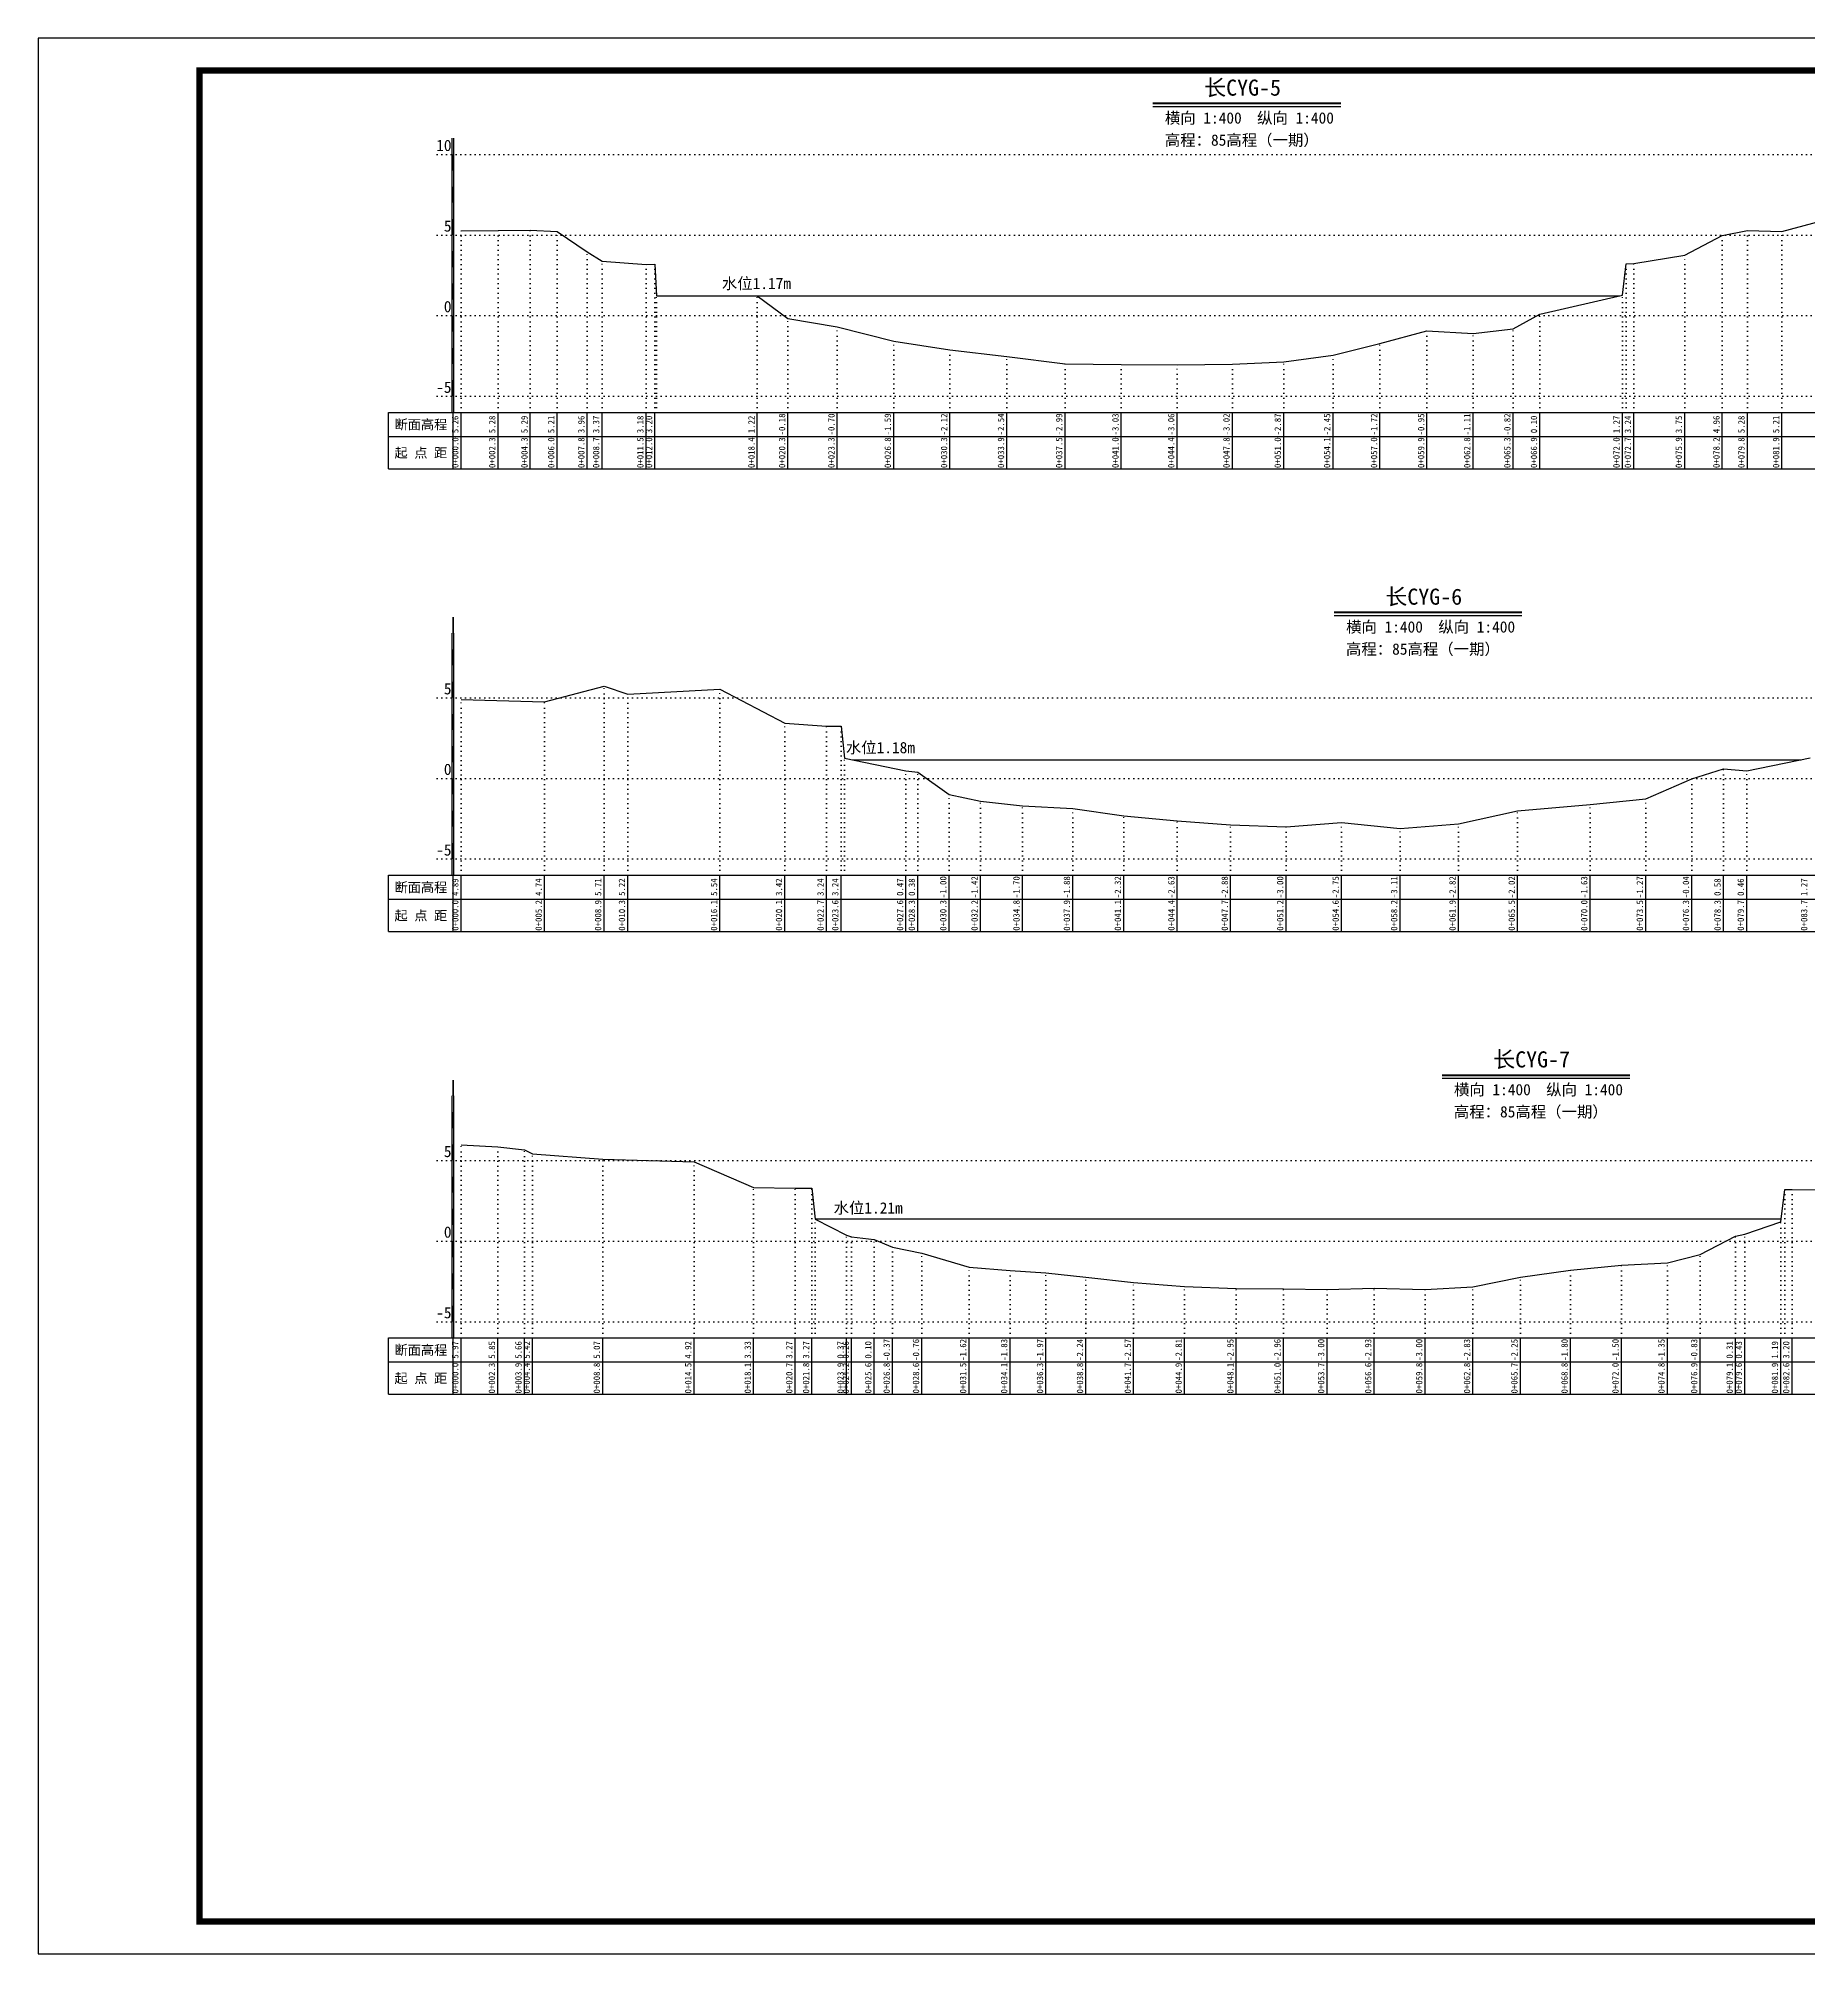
# Model space of a CAD drawing. Header units: millimetres. Extents: x 519117 to 519987, y 3371934 to 3372231.
# Drawn here: x 519566.9 to 519841.4, y 3371934.2 to 3372231.2 of the extents above; entities that cross this region are included whole.
import ezdxf
from ezdxf.enums import TextEntityAlignment as Align

# ---------------------------------------------------------------- set-up
doc = ezdxf.new("R2010")
doc.units = ezdxf.units.MM
doc.header["$LTSCALE"] = 0.4
doc.header["$MEASUREMENT"] = 0
doc.linetypes.add('X4', pattern=[1.6, 0, -1.6])
for name, color, linetype in [('DMX', 1, 'Continuous'), ('zdm1', 5, 'Continuous'), ('ZDMT5', 3, 'Continuous'), ('图框', 7, 'Continuous'), ('断面名称', 5, 'Continuous'), ('比例尺', 3, 'Continuous'), ('水位', 7, 'Continuous')]:
    doc.layers.add(name, color=color, linetype=linetype)
doc.styles.add('HDM', font='仿宋_GB2312.ttf')

msp = doc.modelspace()

# ---------------------------------------------------------------- linework, layer by layer
at = {"layer": 'DMX', "linetype": 'Continuous', "flags": 128}
for points in [[(519632.46, 3372201.32), (519638.18, 3372201.37), (519643.18, 3372201.4), (519647.33, 3372201.2), (519652.01, 3372198.07), (519654.31, 3372196.6), (519661.16, 3372196.12), (519662.51, 3372196.17), (519662.76, 3372191.22), (519678.38, 3372191.22), (519683.13, 3372187.72), (519690.78, 3372186.42), (519699.53, 3372184.2), (519708.26, 3372182.87), (519717.08, 3372181.82), (519726.11, 3372180.7), (519734.83, 3372180.6), (519743.48, 3372180.52), (519752.06, 3372180.62), (519760.01, 3372181), (519767.66, 3372182.05), (519774.93, 3372183.87), (519782.23, 3372185.8), (519789.38, 3372185.4), (519795.61, 3372186.12), (519799.73, 3372188.42), (519812.53, 3372191.35), (519813.11, 3372196.22), (519814.31, 3372196.27), (519822.21, 3372197.55), (519828.03, 3372200.57), (519831.91, 3372201.37), (519837.28, 3372201.2), (519852.48, 3372205.3)], [(519632.46, 3372128.65), (519645.38, 3372128.27), (519654.61, 3372130.7), (519658.31, 3372129.47), (519672.58, 3372130.27), (519682.66, 3372124.97), (519689.11, 3372124.52), (519691.38, 3372124.52), (519691.88, 3372119.57), (519701.43, 3372117.6), (519703.26, 3372117.37), (519708.13, 3372113.92), (519712.98, 3372112.87), (519719.48, 3372112.17), (519727.31, 3372111.72), (519735.21, 3372110.62), (519743.51, 3372109.85), (519751.78, 3372109.22), (519760.38, 3372108.92), (519768.98, 3372109.55), (519778.06, 3372108.65), (519787.11, 3372109.37), (519796.28, 3372111.37), (519807.53, 3372112.35), (519816.16, 3372113.25), (519823.31, 3372116.32), (519828.21, 3372117.87), (519831.81, 3372117.57), (519841.63, 3372119.6)], [(519632.46, 3372059.6), (519638.13, 3372059.3), (519642.26, 3372058.82), (519643.53, 3372058.22), (519654.41, 3372057.35), (519668.58, 3372056.97), (519677.81, 3372053), (519684.26, 3372052.85), (519686.86, 3372052.85), (519687.36, 3372048.05), (519692.21, 3372045.6), (519693.01, 3372045.32), (519696.51, 3372044.92), (519699.36, 3372043.75), (519703.91, 3372042.77), (519711.21, 3372040.62), (519717.58, 3372040.1), (519723.13, 3372039.75), (519729.33, 3372039.07), (519736.73, 3372038.25), (519744.63, 3372037.65), (519752.66, 3372037.3), (519759.96, 3372037.27), (519766.73, 3372037.17), (519774.03, 3372037.35), (519781.93, 3372037.17), (519789.36, 3372037.6), (519796.71, 3372039.05), (519804.48, 3372040.17), (519812.38, 3372040.92), (519819.51, 3372041.3), (519824.58, 3372042.6), (519830.08, 3372045.45), (519831.51, 3372045.75), (519837.11, 3372047.65), (519837.71, 3372052.67), (519838.86, 3372052.67), (519843.21, 3372052.62)]]:
    msp.add_lwpolyline(points, dxfattribs=at)
at = {"layer": 'zdm1', "linetype": 'Continuous'}
for p, q in [((519631.08, 3372173.17), (519631.08, 3372215.67)), ((519631.33, 3372173.17), (519631.33, 3372215.67)), ((519621.21, 3372164.42), (519621.21, 3372173.17)), ((519621.21, 3372173.17), (519632.46, 3372173.17)), ((519631.21, 3372164.42), (519631.21, 3372173.17)), ((519632.46, 3372173.17), (519877.33, 3372173.17)), ((519621.21, 3372169.42), (519877.33, 3372169.42)), ((519621.21, 3372164.42), (519877.33, 3372164.42)), ((519631.08, 3372101.42), (519631.08, 3372138.92)), ((519631.33, 3372101.42), (519631.33, 3372138.92)), ((519621.21, 3372092.67), (519621.21, 3372101.42)), ((519621.21, 3372101.42), (519632.46, 3372101.42)), ((519631.21, 3372092.67), (519631.21, 3372101.42)), ((519632.46, 3372101.42), (519933.58, 3372101.42)), ((519621.21, 3372097.67), (519933.58, 3372097.67)), ((519621.21, 3372092.67), (519933.58, 3372092.67)), ((519631.08, 3372029.67), (519631.08, 3372067.17)), ((519631.33, 3372029.67), (519631.33, 3372067.17)), ((519621.21, 3372020.92), (519621.21, 3372029.67)), ((519621.21, 3372029.67), (519632.46, 3372029.67)), ((519631.21, 3372020.92), (519631.21, 3372029.67)), ((519632.46, 3372029.67), (519967.03, 3372029.67)), ((519621.21, 3372025.92), (519967.03, 3372025.92)), ((519621.21, 3372020.92), (519967.03, 3372020.92))]:
    msp.add_line(p, q, dxfattribs=at)
at = {"layer": 'zdm1', "linetype": 'X4'}
for p, q in [((519628.71, 3372213.17), (519879.83, 3372213.17)), ((519628.71, 3372200.67), (519879.83, 3372200.67)), ((519628.71, 3372188.17), (519879.83, 3372188.17)), ((519628.71, 3372175.67), (519879.83, 3372175.67)), ((519628.71, 3372128.92), (519936.08, 3372128.92)), ((519628.71, 3372116.42), (519936.08, 3372116.42)), ((519628.71, 3372103.92), (519936.08, 3372103.92)), ((519628.71, 3372057.17), (519969.53, 3372057.17)), ((519628.71, 3372044.67), (519969.53, 3372044.67)), ((519628.71, 3372032.17), (519969.53, 3372032.17))]:
    msp.add_line(p, q, dxfattribs=at)
at = {"layer": 'zdm1', "linetype": 'Continuous', "flags": 128}
for points in [[(519631.21, 3372210.67, 0.25, 0.25, 0), (519631.21, 3372213.17, 0.25, 0.25, 0)], [(519631.21, 3372205.67, 0.25, 0.25, 0), (519631.21, 3372208.17, 0.25, 0.25, 0)], [(519631.21, 3372200.67, 0.25, 0.25, 0), (519631.21, 3372203.17, 0.25, 0.25, 0)], [(519631.21, 3372195.67, 0.25, 0.25, 0), (519631.21, 3372198.17, 0.25, 0.25, 0)], [(519631.21, 3372190.67, 0.25, 0.25, 0), (519631.21, 3372193.17, 0.25, 0.25, 0)], [(519631.21, 3372185.67, 0.25, 0.25, 0), (519631.21, 3372188.17, 0.25, 0.25, 0)], [(519631.21, 3372180.67, 0.25, 0.25, 0), (519631.21, 3372183.17, 0.25, 0.25, 0)], [(519631.21, 3372175.67, 0.25, 0.25, 0), (519631.21, 3372178.17, 0.25, 0.25, 0)], [(519631.21, 3372138.92, 0.25, 0.25, 0), (519631.21, 3372141.42, 0.25, 0.25, 0)], [(519631.21, 3372133.92, 0.25, 0.25, 0), (519631.21, 3372136.42, 0.25, 0.25, 0)], [(519631.21, 3372128.92, 0.25, 0.25, 0), (519631.21, 3372131.42, 0.25, 0.25, 0)], [(519631.21, 3372123.92, 0.25, 0.25, 0), (519631.21, 3372126.42, 0.25, 0.25, 0)], [(519631.21, 3372118.92, 0.25, 0.25, 0), (519631.21, 3372121.42, 0.25, 0.25, 0)], [(519631.21, 3372113.92, 0.25, 0.25, 0), (519631.21, 3372116.42, 0.25, 0.25, 0)], [(519631.21, 3372108.92, 0.25, 0.25, 0), (519631.21, 3372111.42, 0.25, 0.25, 0)], [(519631.21, 3372103.92, 0.25, 0.25, 0), (519631.21, 3372106.42, 0.25, 0.25, 0)], [(519631.21, 3372067.17, 0.25, 0.25, 0), (519631.21, 3372069.67, 0.25, 0.25, 0)], [(519631.21, 3372062.17, 0.25, 0.25, 0), (519631.21, 3372064.67, 0.25, 0.25, 0)], [(519631.21, 3372057.17, 0.25, 0.25, 0), (519631.21, 3372059.67, 0.25, 0.25, 0)], [(519631.21, 3372052.17, 0.25, 0.25, 0), (519631.21, 3372054.67, 0.25, 0.25, 0)], [(519631.21, 3372047.17, 0.25, 0.25, 0), (519631.21, 3372049.67, 0.25, 0.25, 0)], [(519631.21, 3372042.17, 0.25, 0.25, 0), (519631.21, 3372044.67, 0.25, 0.25, 0)], [(519631.21, 3372037.17, 0.25, 0.25, 0), (519631.21, 3372039.67, 0.25, 0.25, 0)], [(519631.21, 3372032.17, 0.25, 0.25, 0), (519631.21, 3372034.67, 0.25, 0.25, 0)]]:
    msp.add_lwpolyline(points, format="xyseb", dxfattribs=at)
at = {"layer": 'ZDMT5', "linetype": 'X4'}
for p, q in [((519632.46, 3372173.17), (519632.46, 3372201.32)), ((519638.18, 3372173.17), (519638.18, 3372201.37)), ((519643.18, 3372173.17), (519643.18, 3372201.4)), ((519647.33, 3372173.17), (519647.33, 3372201.2)), ((519828.03, 3372173.17), (519828.03, 3372200.57)), ((519831.91, 3372173.17), (519831.91, 3372201.37)), ((519837.28, 3372173.17), (519837.28, 3372201.2)), ((519652.01, 3372173.17), (519652.01, 3372198.07)), ((519822.21, 3372173.17), (519822.21, 3372197.55)), ((519654.31, 3372173.17), (519654.31, 3372196.6)), ((519661.16, 3372173.17), (519661.16, 3372196.12)), ((519662.51, 3372173.17), (519662.51, 3372196.17)), ((519813.11, 3372173.17), (519813.11, 3372196.22)), ((519814.31, 3372173.17), (519814.31, 3372196.27)), ((519662.76, 3372173.17), (519662.76, 3372191.22)), ((519678.38, 3372173.17), (519678.38, 3372191.22)), ((519812.53, 3372173.17), (519812.53, 3372191.35)), ((519683.13, 3372173.17), (519683.13, 3372187.72)), ((519690.78, 3372173.17), (519690.78, 3372186.42)), ((519782.23, 3372173.17), (519782.23, 3372185.8)), ((519795.61, 3372173.17), (519795.61, 3372186.12)), ((519799.73, 3372173.17), (519799.73, 3372188.42)), ((519699.53, 3372173.17), (519699.53, 3372184.2)), ((519708.26, 3372173.17), (519708.26, 3372182.87)), ((519774.93, 3372173.17), (519774.93, 3372183.87)), ((519789.38, 3372173.17), (519789.38, 3372185.4)), ((519717.08, 3372173.17), (519717.08, 3372181.82)), ((519726.11, 3372173.17), (519726.11, 3372180.7)), ((519734.83, 3372173.17), (519734.83, 3372180.6)), ((519743.48, 3372173.17), (519743.48, 3372180.52)), ((519752.06, 3372173.17), (519752.06, 3372180.62)), ((519760.01, 3372173.17), (519760.01, 3372181)), ((519767.66, 3372173.17), (519767.66, 3372182.05)), ((519654.61, 3372101.42), (519654.61, 3372130.7)), ((519658.31, 3372101.42), (519658.31, 3372129.47)), ((519672.58, 3372101.42), (519672.58, 3372130.27)), ((519632.46, 3372101.42), (519632.46, 3372128.65)), ((519645.38, 3372101.42), (519645.38, 3372128.27)), ((519682.66, 3372101.42), (519682.66, 3372124.97)), ((519689.11, 3372101.42), (519689.11, 3372124.52)), ((519691.38, 3372101.42), (519691.38, 3372124.52)), ((519691.88, 3372101.42), (519691.88, 3372119.57)), ((519701.43, 3372101.42), (519701.43, 3372117.6)), ((519703.26, 3372101.42), (519703.26, 3372117.37)), ((519828.21, 3372101.42), (519828.21, 3372117.87)), ((519831.81, 3372101.42), (519831.81, 3372117.57)), ((519823.31, 3372101.42), (519823.31, 3372116.32)), ((519708.13, 3372101.42), (519708.13, 3372113.92)), ((519712.98, 3372101.42), (519712.98, 3372112.87)), ((519719.48, 3372101.42), (519719.48, 3372112.17)), ((519727.31, 3372101.42), (519727.31, 3372111.72)), ((519796.28, 3372101.42), (519796.28, 3372111.37)), ((519807.53, 3372101.42), (519807.53, 3372112.35)), ((519816.16, 3372101.42), (519816.16, 3372113.25)), ((519735.21, 3372101.42), (519735.21, 3372110.62)), ((519743.51, 3372101.42), (519743.51, 3372109.85)), ((519751.78, 3372101.42), (519751.78, 3372109.22)), ((519760.38, 3372101.42), (519760.38, 3372108.92)), ((519768.98, 3372101.42), (519768.98, 3372109.55)), ((519778.06, 3372101.42), (519778.06, 3372108.65)), ((519787.11, 3372101.42), (519787.11, 3372109.37)), ((519632.46, 3372029.67), (519632.46, 3372059.6)), ((519638.13, 3372029.67), (519638.13, 3372059.3)), ((519642.26, 3372029.67), (519642.26, 3372058.82)), ((519643.53, 3372029.67), (519643.53, 3372058.22)), ((519654.41, 3372029.67), (519654.41, 3372057.35)), ((519668.58, 3372029.67), (519668.58, 3372056.97)), ((519677.81, 3372029.67), (519677.81, 3372053)), ((519684.26, 3372029.67), (519684.26, 3372052.85)), ((519686.86, 3372029.67), (519686.86, 3372052.85)), ((519837.71, 3372029.67), (519837.71, 3372052.67)), ((519838.86, 3372029.67), (519838.86, 3372052.67)), ((519687.36, 3372029.67), (519687.36, 3372048.05)), ((519837.11, 3372029.67), (519837.11, 3372047.65)), ((519692.21, 3372029.67), (519692.21, 3372045.6)), ((519693.01, 3372029.67), (519693.01, 3372045.32)), ((519696.51, 3372029.67), (519696.51, 3372044.92)), ((519699.36, 3372029.67), (519699.36, 3372043.75)), ((519830.08, 3372029.67), (519830.08, 3372045.45)), ((519831.51, 3372029.67), (519831.51, 3372045.75)), ((519703.91, 3372029.67), (519703.91, 3372042.77)), ((519711.21, 3372029.67), (519711.21, 3372040.62)), ((519717.58, 3372029.67), (519717.58, 3372040.1)), ((519804.48, 3372029.67), (519804.48, 3372040.17)), ((519812.38, 3372029.67), (519812.38, 3372040.92)), ((519819.51, 3372029.67), (519819.51, 3372041.3)), ((519824.58, 3372029.67), (519824.58, 3372042.6)), ((519723.13, 3372029.67), (519723.13, 3372039.75)), ((519729.33, 3372029.67), (519729.33, 3372039.07)), ((519736.73, 3372029.67), (519736.73, 3372038.25)), ((519744.63, 3372029.67), (519744.63, 3372037.65)), ((519752.66, 3372029.67), (519752.66, 3372037.3)), ((519759.96, 3372029.67), (519759.96, 3372037.27)), ((519766.73, 3372029.67), (519766.73, 3372037.17)), ((519774.03, 3372029.67), (519774.03, 3372037.35)), ((519781.93, 3372029.67), (519781.93, 3372037.17)), ((519789.36, 3372029.67), (519789.36, 3372037.6)), ((519796.71, 3372029.67), (519796.71, 3372039.05))]:
    msp.add_line(p, q, dxfattribs=at)
at = {"layer": 'ZDMT5', "linetype": 'Continuous'}
for p, q in [((519632.46, 3372164.42), (519632.46, 3372173.17)), ((519638.18, 3372164.42), (519638.18, 3372173.17)), ((519643.18, 3372164.42), (519643.18, 3372173.17)), ((519647.33, 3372164.42), (519647.33, 3372173.17)), ((519652.01, 3372164.42), (519652.01, 3372173.17)), ((519654.31, 3372164.42), (519654.31, 3372173.17)), ((519661.16, 3372164.42), (519661.16, 3372173.17)), ((519662.51, 3372164.42), (519662.51, 3372173.17)), ((519678.38, 3372164.42), (519678.38, 3372173.17)), ((519683.13, 3372164.42), (519683.13, 3372173.17)), ((519690.78, 3372164.42), (519690.78, 3372173.17)), ((519699.53, 3372164.42), (519699.53, 3372173.17)), ((519708.26, 3372164.42), (519708.26, 3372173.17)), ((519717.08, 3372164.42), (519717.08, 3372173.17)), ((519726.11, 3372164.42), (519726.11, 3372173.17)), ((519734.83, 3372164.42), (519734.83, 3372173.17)), ((519743.48, 3372164.42), (519743.48, 3372173.17)), ((519752.06, 3372164.42), (519752.06, 3372173.17)), ((519760.01, 3372164.42), (519760.01, 3372173.17)), ((519767.66, 3372164.42), (519767.66, 3372173.17)), ((519774.93, 3372164.42), (519774.93, 3372173.17)), ((519782.23, 3372164.42), (519782.23, 3372173.17)), ((519789.38, 3372164.42), (519789.38, 3372173.17)), ((519795.61, 3372164.42), (519795.61, 3372173.17)), ((519799.73, 3372164.42), (519799.73, 3372173.17)), ((519812.53, 3372164.42), (519812.53, 3372173.17)), ((519814.31, 3372164.42), (519814.31, 3372173.17)), ((519822.21, 3372164.42), (519822.21, 3372173.17)), ((519828.03, 3372164.42), (519828.03, 3372173.17)), ((519831.91, 3372164.42), (519831.91, 3372173.17)), ((519837.28, 3372164.42), (519837.28, 3372173.17)), ((519632.46, 3372092.67), (519632.46, 3372101.42)), ((519645.38, 3372092.67), (519645.38, 3372101.42)), ((519654.61, 3372092.67), (519654.61, 3372101.42)), ((519658.31, 3372092.67), (519658.31, 3372101.42)), ((519672.58, 3372092.67), (519672.58, 3372101.42)), ((519682.66, 3372092.67), (519682.66, 3372101.42)), ((519689.11, 3372092.67), (519689.11, 3372101.42)), ((519691.38, 3372092.67), (519691.38, 3372101.42)), ((519701.43, 3372092.67), (519701.43, 3372101.42)), ((519703.26, 3372092.67), (519703.26, 3372101.42)), ((519708.13, 3372092.67), (519708.13, 3372101.42)), ((519712.98, 3372092.67), (519712.98, 3372101.42)), ((519719.48, 3372092.67), (519719.48, 3372101.42)), ((519727.31, 3372092.67), (519727.31, 3372101.42)), ((519735.21, 3372092.67), (519735.21, 3372101.42)), ((519743.51, 3372092.67), (519743.51, 3372101.42)), ((519751.78, 3372092.67), (519751.78, 3372101.42)), ((519760.38, 3372092.67), (519760.38, 3372101.42)), ((519768.98, 3372092.67), (519768.98, 3372101.42)), ((519778.06, 3372092.67), (519778.06, 3372101.42)), ((519787.11, 3372092.67), (519787.11, 3372101.42)), ((519796.28, 3372092.67), (519796.28, 3372101.42)), ((519807.53, 3372092.67), (519807.53, 3372101.42)), ((519816.16, 3372092.67), (519816.16, 3372101.42)), ((519823.31, 3372092.67), (519823.31, 3372101.42)), ((519828.21, 3372092.67), (519828.21, 3372101.42)), ((519831.81, 3372092.67), (519831.81, 3372101.42)), ((519632.46, 3372020.92), (519632.46, 3372029.67)), ((519638.13, 3372020.92), (519638.13, 3372029.67)), ((519642.26, 3372020.92), (519642.26, 3372029.67)), ((519643.53, 3372020.92), (519643.53, 3372029.67)), ((519654.41, 3372020.92), (519654.41, 3372029.67)), ((519668.58, 3372020.92), (519668.58, 3372029.67)), ((519677.81, 3372020.92), (519677.81, 3372029.67)), ((519684.26, 3372020.92), (519684.26, 3372029.67)), ((519686.86, 3372020.92), (519686.86, 3372029.67)), ((519692.21, 3372020.92), (519692.21, 3372029.67)), ((519693.01, 3372020.92), (519693.01, 3372029.67)), ((519696.51, 3372020.92), (519696.51, 3372029.67)), ((519699.36, 3372020.92), (519699.36, 3372029.67)), ((519703.91, 3372020.92), (519703.91, 3372029.67)), ((519711.21, 3372020.92), (519711.21, 3372029.67)), ((519717.58, 3372020.92), (519717.58, 3372029.67)), ((519723.13, 3372020.92), (519723.13, 3372029.67)), ((519729.33, 3372020.92), (519729.33, 3372029.67)), ((519736.73, 3372020.92), (519736.73, 3372029.67)), ((519744.63, 3372020.92), (519744.63, 3372029.67)), ((519752.66, 3372020.92), (519752.66, 3372029.67)), ((519759.96, 3372020.92), (519759.96, 3372029.67)), ((519766.73, 3372020.92), (519766.73, 3372029.67)), ((519774.03, 3372020.92), (519774.03, 3372029.67)), ((519781.93, 3372020.92), (519781.93, 3372029.67)), ((519789.36, 3372020.92), (519789.36, 3372029.67)), ((519796.71, 3372020.92), (519796.71, 3372029.67)), ((519804.48, 3372020.92), (519804.48, 3372029.67)), ((519812.38, 3372020.92), (519812.38, 3372029.67)), ((519819.51, 3372020.92), (519819.51, 3372029.67)), ((519824.58, 3372020.92), (519824.58, 3372029.67)), ((519830.08, 3372020.92), (519830.08, 3372029.67)), ((519831.51, 3372020.92), (519831.51, 3372029.67)), ((519837.11, 3372020.92), (519837.11, 3372029.67)), ((519838.86, 3372020.92), (519838.86, 3372029.67))]:
    msp.add_line(p, q, dxfattribs=at)
at = {"layer": '图框', "flags": 128}
msp.add_lwpolyline([(519566.88, 3371934.17), (519986.88, 3371934.17), (519986.88, 3372231.17), (519566.88, 3372231.17)], close=True, dxfattribs=at)
at = {"layer": '图框', "const_width": 1, "flags": 128}
msp.add_lwpolyline([(519591.88, 3371939.17), (519981.88, 3371939.17), (519981.88, 3372226.17), (519591.88, 3372226.17)], close=True, dxfattribs=at)
at = {"layer": '比例尺', "color": 3, "linetype": 'Continuous', "lineweight": 40}
for p, q in [((519739.73, 3372221.09), (519768.86, 3372221.09)), ((519767.83, 3372142.17), (519796.95, 3372142.17)), ((519784.56, 3372070.42), (519813.68, 3372070.42))]:
    msp.add_line(p, q, dxfattribs=at)
at = {"layer": '比例尺', "color": 3, "linetype": 'Continuous'}
for p, q in [((519739.73, 3372220.59), (519768.86, 3372220.59)), ((519767.83, 3372141.67), (519796.95, 3372141.67)), ((519784.56, 3372069.92), (519813.68, 3372069.92))]:
    msp.add_line(p, q, dxfattribs=at)
at = {"layer": '水位', "color": 6, "linetype": 'Continuous', "flags": 128}
for points in [[(519662.75, 3372191.25), (519812.12, 3372191.25)], [(519693.13, 3372119.31), (519840.25, 3372119.31)], [(519687.35, 3372048.14), (519837.16, 3372048.14)]]:
    msp.add_lwpolyline(points, dxfattribs=at)

# ---------------------------------------------------------------- texts
at = {"layer": 'zdm1', "linetype": 'Continuous', "style": 'HDM'}
for s, p in [('10', (519630.96, 3372213.17)), ('5', (519630.96, 3372200.67)), ('0', (519630.96, 3372188.17)), ('-5', (519630.96, 3372175.67)), ('5', (519630.96, 3372128.92)), ('0', (519630.96, 3372116.42)), ('-5', (519630.96, 3372103.92)), ('5', (519630.96, 3372057.17)), ('0', (519630.96, 3372044.67)), ('-5', (519630.96, 3372032.17))]:
    msp.add_text(s, height=1.75, dxfattribs=at).set_placement(p, align=Align.BOTTOM_RIGHT)
for s, p in [('断面高程', (519626.21, 3372171.3)), ('起 点 距', (519626.21, 3372166.92)), ('断面高程', (519626.21, 3372099.55)), ('起 点 距', (519626.21, 3372095.17)), ('断面高程', (519626.21, 3372027.8)), ('起 点 距', (519626.21, 3372023.42))]:
    msp.add_text(s, height=1.5, dxfattribs=at).set_placement(p, align=Align.MIDDLE)
at = {"layer": 'ZDMT5', "linetype": 'Continuous', "style": 'HDM'}
for s, p in [('5.26', (519632.33, 3372171.3)), ('5.28', (519638.06, 3372171.3)), ('5.29', (519643.06, 3372171.3)), ('5.21', (519647.21, 3372171.3)), ('3.96', (519651.88, 3372171.3)), ('3.37', (519654.18, 3372171.3)), ('3.18', (519661.03, 3372171.3)), ('3.20', (519662.38, 3372171.3)), ('1.22', (519678.26, 3372171.3)), ('-0.18', (519683.01, 3372171.3)), ('-0.70', (519690.66, 3372171.3)), ('-1.59', (519699.41, 3372171.3)), ('-2.12', (519708.13, 3372171.3)), ('-2.54', (519716.96, 3372171.3)), ('-2.99', (519725.98, 3372171.3)), ('-3.03', (519734.71, 3372171.3)), ('-3.06', (519743.36, 3372171.3)), ('-3.02', (519751.93, 3372171.3)), ('-2.87', (519759.88, 3372171.3)), ('-2.45', (519767.53, 3372171.3)), ('-1.72', (519774.81, 3372171.3)), ('-0.95', (519782.11, 3372171.3)), ('-1.11', (519789.26, 3372171.3)), ('-0.82', (519795.48, 3372171.3)), ('0.10', (519799.61, 3372171.3)), ('1.27', (519812.41, 3372171.3)), ('3.24', (519814.18, 3372171.3)), ('3.75', (519822.08, 3372171.3)), ('4.96', (519827.91, 3372171.3)), ('5.28', (519831.78, 3372171.3)), ('5.21', (519837.16, 3372171.3)), ('0+000.0', (519632.33, 3372166.92)), ('0+002.3', (519638.06, 3372166.92)), ('0+004.3', (519643.06, 3372166.92)), ('0+006.0', (519647.21, 3372166.92)), ('0+007.8', (519651.88, 3372166.92)), ('0+008.7', (519654.18, 3372166.92)), ('0+011.5', (519661.03, 3372166.92)), ('0+012.0', (519662.38, 3372166.92)), ('0+018.4', (519678.26, 3372166.92)), ('0+020.3', (519683.01, 3372166.92)), ('0+023.3', (519690.66, 3372166.92)), ('0+026.8', (519699.41, 3372166.92)), ('0+030.3', (519708.13, 3372166.92)), ('0+033.9', (519716.96, 3372166.92)), ('0+037.5', (519725.98, 3372166.92)), ('0+041.0', (519734.71, 3372166.92)), ('0+044.4', (519743.36, 3372166.92)), ('0+047.8', (519751.93, 3372166.92)), ('0+051.0', (519759.88, 3372166.92)), ('0+054.1', (519767.53, 3372166.92)), ('0+057.0', (519774.81, 3372166.92)), ('0+059.9', (519782.11, 3372166.92)), ('0+062.8', (519789.26, 3372166.92)), ('0+065.3', (519795.48, 3372166.92)), ('0+066.9', (519799.61, 3372166.92)), ('0+072.0', (519812.41, 3372166.92)), ('0+072.7', (519814.18, 3372166.92)), ('0+075.9', (519822.08, 3372166.92)), ('0+078.2', (519827.91, 3372166.92)), ('0+079.8', (519831.78, 3372166.92)), ('0+081.9', (519837.16, 3372166.92)), ('4.89', (519632.33, 3372099.55)), ('4.74', (519645.26, 3372099.55)), ('5.71', (519654.48, 3372099.55)), ('5.22', (519658.18, 3372099.55)), ('5.54', (519672.46, 3372099.55)), ('3.42', (519682.53, 3372099.55)), ('3.24', (519688.98, 3372099.55)), ('3.24', (519691.26, 3372099.55)), ('0.47', (519701.31, 3372099.55)), ('0.38', (519703.13, 3372099.55)), ('-1.00', (519708.01, 3372099.55)), ('-1.42', (519712.86, 3372099.55)), ('-1.70', (519719.36, 3372099.55)), ('-1.88', (519727.18, 3372099.55)), ('-2.32', (519735.08, 3372099.55)), ('-2.63', (519743.38, 3372099.55)), ('-2.88', (519751.66, 3372099.55)), ('-3.00', (519760.26, 3372099.55)), ('-2.75', (519768.86, 3372099.55)), ('-3.11', (519777.93, 3372099.55)), ('-2.82', (519786.98, 3372099.55)), ('-2.02', (519796.16, 3372099.55)), ('-1.63', (519807.41, 3372099.55)), ('-1.27', (519816.03, 3372099.55)), ('-0.04', (519823.18, 3372099.55)), ('0.58', (519828.08, 3372099.55)), ('0.46', (519831.68, 3372099.55)), ('1.27', (519841.51, 3372099.55)), ('0+000.0', (519632.33, 3372095.17)), ('0+005.2', (519645.26, 3372095.17)), ('0+008.9', (519654.48, 3372095.17)), ('0+010.3', (519658.18, 3372095.17)), ('0+016.1', (519672.46, 3372095.17)), ('0+020.1', (519682.53, 3372095.17)), ('0+022.7', (519688.98, 3372095.17)), ('0+023.6', (519691.26, 3372095.17)), ('0+027.6', (519701.31, 3372095.17)), ('0+028.3', (519703.13, 3372095.17)), ('0+030.3', (519708.01, 3372095.17)), ('0+032.2', (519712.86, 3372095.17)), ('0+034.8', (519719.36, 3372095.17)), ('0+037.9', (519727.18, 3372095.17)), ('0+041.1', (519735.08, 3372095.17)), ('0+044.4', (519743.38, 3372095.17)), ('0+047.7', (519751.66, 3372095.17)), ('0+051.2', (519760.26, 3372095.17)), ('0+054.6', (519768.86, 3372095.17)), ('0+058.2', (519777.93, 3372095.17)), ('0+061.9', (519786.98, 3372095.17)), ('0+065.5', (519796.16, 3372095.17)), ('0+070.0', (519807.41, 3372095.17)), ('0+073.5', (519816.03, 3372095.17)), ('0+076.3', (519823.18, 3372095.17)), ('0+078.3', (519828.08, 3372095.17)), ('0+079.7', (519831.68, 3372095.17)), ('0+083.7', (519841.51, 3372095.17)), ('5.97', (519632.33, 3372027.8)), ('5.85', (519638.01, 3372027.8)), ('5.66', (519642.13, 3372027.8)), ('5.42', (519643.41, 3372027.8)), ('5.07', (519654.28, 3372027.8)), ('4.92', (519668.46, 3372027.8)), ('3.33', (519677.68, 3372027.8)), ('3.27', (519684.13, 3372027.8)), ('3.27', (519686.73, 3372027.8)), ('0.37', (519692.08, 3372027.8)), ('0.26', (519692.88, 3372027.8)), ('0.10', (519696.38, 3372027.8)), ('-0.37', (519699.23, 3372027.8)), ('-0.76', (519703.78, 3372027.8)), ('-1.62', (519711.08, 3372027.8)), ('-1.83', (519717.46, 3372027.8)), ('-1.97', (519723.01, 3372027.8)), ('-2.24', (519729.21, 3372027.8)), ('-2.57', (519736.61, 3372027.8)), ('-2.81', (519744.51, 3372027.8)), ('-2.95', (519752.53, 3372027.8)), ('-2.96', (519759.83, 3372027.8)), ('-3.00', (519766.61, 3372027.8)), ('-2.93', (519773.91, 3372027.8)), ('-3.00', (519781.81, 3372027.8)), ('-2.83', (519789.23, 3372027.8)), ('-2.25', (519796.58, 3372027.8)), ('-1.80', (519804.36, 3372027.8)), ('-1.50', (519812.26, 3372027.8)), ('-1.35', (519819.38, 3372027.8)), ('-0.83', (519824.46, 3372027.8)), ('0.31', (519829.96, 3372027.8)), ('0.43', (519831.38, 3372027.8)), ('1.19', (519836.98, 3372027.8)), ('3.20', (519838.73, 3372027.8)), ('0+000.0', (519632.33, 3372023.42)), ('0+002.3', (519638.01, 3372023.42)), ('0+003.9', (519642.13, 3372023.42)), ('0+004.4', (519643.41, 3372023.42)), ('0+008.8', (519654.28, 3372023.42)), ('0+014.5', (519668.46, 3372023.42)), ('0+018.1', (519677.68, 3372023.42)), ('0+020.7', (519684.13, 3372023.42)), ('0+021.8', (519686.73, 3372023.42)), ('0+023.9', (519692.08, 3372023.42)), ('0+024.2', (519692.88, 3372023.42)), ('0+025.6', (519696.38, 3372023.42)), ('0+026.8', (519699.23, 3372023.42)), ('0+028.6', (519703.78, 3372023.42)), ('0+031.5', (519711.08, 3372023.42)), ('0+034.1', (519717.46, 3372023.42)), ('0+036.3', (519723.01, 3372023.42)), ('0+038.8', (519729.21, 3372023.42)), ('0+041.7', (519736.61, 3372023.42)), ('0+044.9', (519744.51, 3372023.42)), ('0+048.1', (519752.53, 3372023.42)), ('0+051.0', (519759.83, 3372023.42)), ('0+053.7', (519766.61, 3372023.42)), ('0+056.6', (519773.91, 3372023.42)), ('0+059.8', (519781.81, 3372023.42)), ('0+062.8', (519789.23, 3372023.42)), ('0+065.7', (519796.58, 3372023.42)), ('0+068.8', (519804.36, 3372023.42)), ('0+072.0', (519812.26, 3372023.42)), ('0+074.8', (519819.38, 3372023.42)), ('0+076.9', (519824.46, 3372023.42)), ('0+079.1', (519829.96, 3372023.42)), ('0+079.6', (519831.38, 3372023.42)), ('0+081.9', (519836.98, 3372023.42)), ('0+082.6', (519838.73, 3372023.42))]:
    msp.add_text(s, height=1, rotation=90, dxfattribs=at).set_placement(p, align=Align.BOTTOM_CENTER)
at = {"layer": '断面名称', "color": 5, "linetype": 'Continuous', "style": 'HDM'}
for s, p in [('长CYG-5', (519753.63, 3372223.57)), ('长CYG-6', (519781.73, 3372144.64)), ('长CYG-7', (519798.45, 3372072.89))]:
    msp.add_text(s, height=2.5, dxfattribs=at).set_placement(p, align=Align.MIDDLE)
at = {"layer": '比例尺', "color": 3, "linetype": 'Continuous', "style": 'HDM'}
for s, p in [('横向 1:400  纵向 1:400', (519767.8, 3372217.42)), ('高程：85高程（一期）', (519765.44, 3372213.99)), ('横向 1:400  纵向 1:400', (519795.9, 3372138.5)), ('高程：85高程（一期）', (519793.53, 3372135.07)), ('横向 1:400  纵向 1:400', (519812.63, 3372066.75)), ('高程：85高程（一期）', (519810.26, 3372063.32))]:
    msp.add_text(s, height=1.75, dxfattribs=at).set_placement(p, align=Align.BOTTOM_RIGHT)
at = {"layer": '水位', "color": 6, "linetype": 'Continuous', "style": 'HDM'}
for s, p in [('水位1.17m', (519678.24, 3372193.2)), ('水位1.18m', (519697.47, 3372121.23)), ('水位1.21m', (519695.57, 3372049.85))]:
    msp.add_text(s, height=1.75, dxfattribs=at).set_placement(p, align=Align.MIDDLE)

doc.saveas('drawing.dxf')
